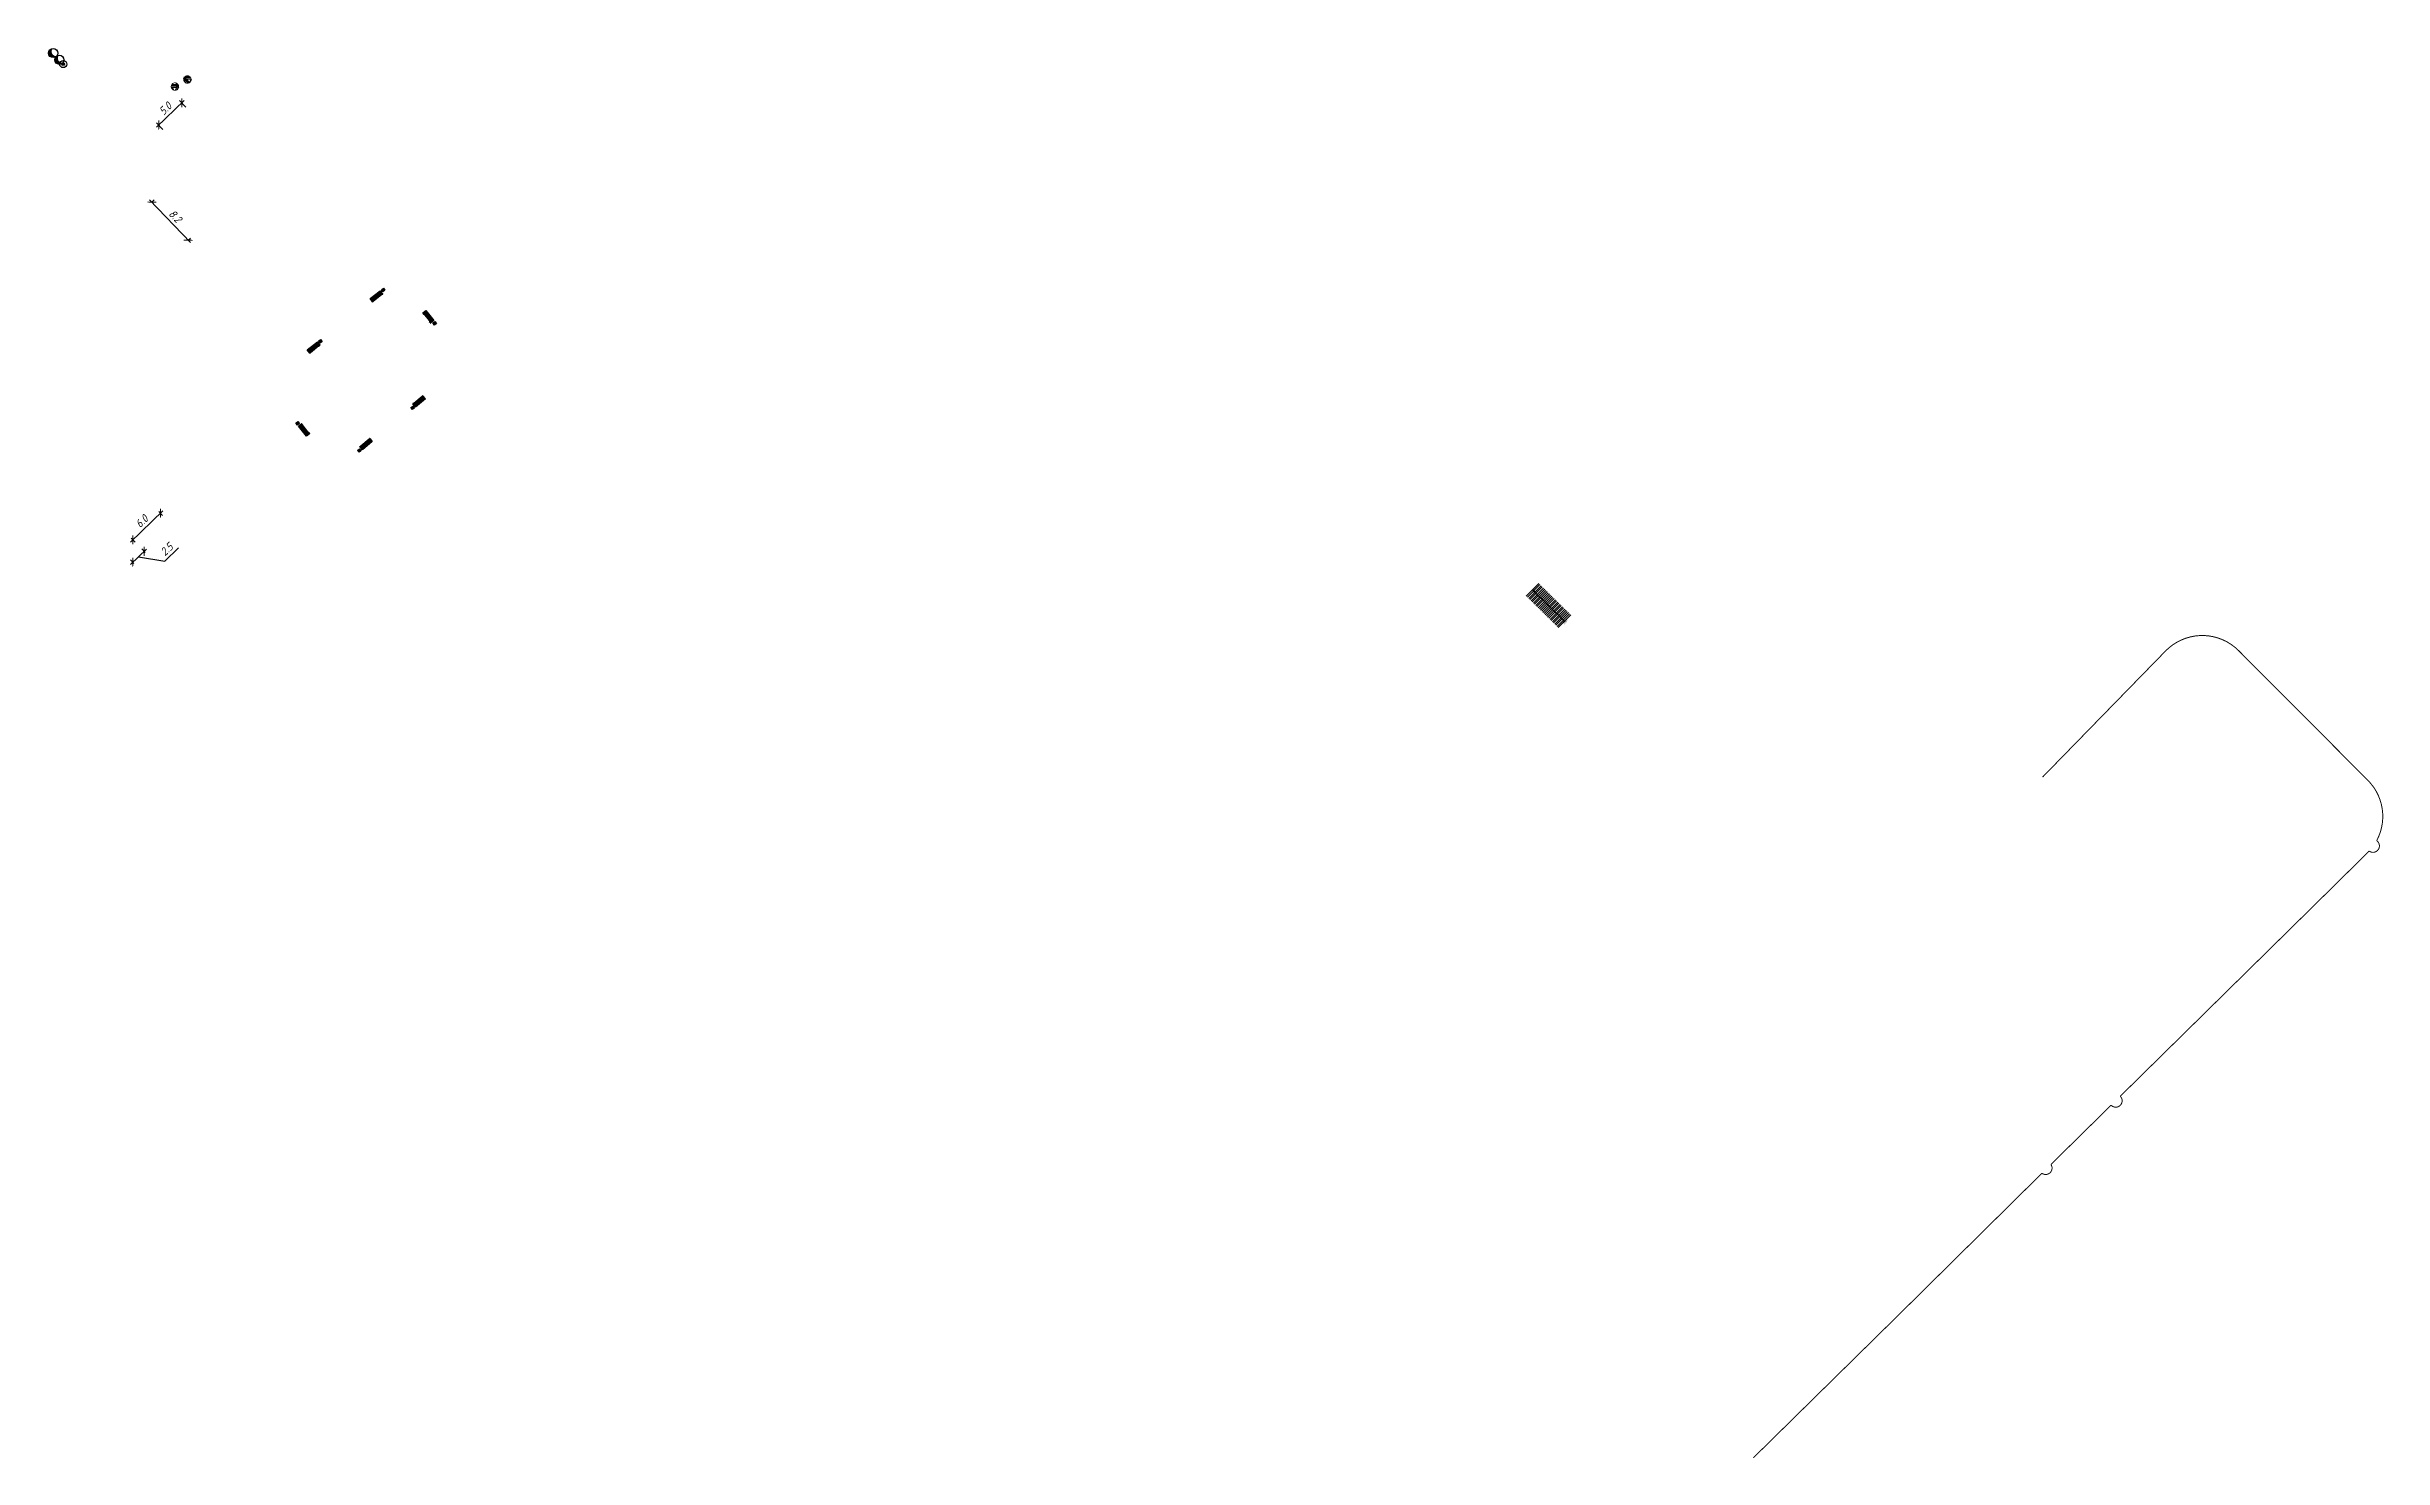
# Model space of a CAD drawing. Extents: x -2918 to -212, y 225 to 5715.
# Drawn here: x -1957 to -1592, y 731.8 to 952.4 of the extents above; entities that cross this region are included whole.
import ezdxf
from ezdxf.enums import TextEntityAlignment as Align

# ---------------------------------------------------------------- set-up
doc = ezdxf.new("R2010")
doc.units = 0
doc.layers.get('0').update_dxf_attribs({"linetype": 'CONTINUOUS'})
doc.layers.get('DEFPOINTS').update_dxf_attribs({"linetype": 'CONTINUOUS'})
for name, color, linetype in [('$148$БР_1000_300_150', 27, 'CONTINUOUS'), ('_ВИДОВОЙ_ЭКРАН', 254, 'CONTINUOUS'), ('_МАФ_ВЕНТ__КОЖУХ', 12, 'CONTINUOUS'), ('ДВ_ГП_П_МАФ', 20, 'CONTINUOUS'), ('ДВ_ГП_П_НО_СВЕТИЛЬНИК', 1, 'CONTINUOUS'), ('ДВ_ГП_П_НО_СВЕТИЛЬНИК_КОНТ', 80, 'CONTINUOUS'), ('ДВ_ГП_П_НО_ФУТЛЯР', 180, 'CONTINUOUS'), ('ЛЕСТНИЦЫ', 4, 'CONTINUOUS')]:
    doc.layers.add(name, color=color, linetype=linetype)
doc.styles.add('ISOCPEUR', font='isocpeur.ttf', dxfattribs={"width": 0.65})
doc.styles.add('НО', font='isocpeur.ttf')
doc.styles.add('СПДС', font='isocpeur.ttf', dxfattribs={"width": 0.9, "oblique": 15})
doc.dimstyles.new('ДЕЛОВОЙ_ВЕКТОР', dxfattribs={"dimtxt": 1.25, "dimasz": 1, "dimexe": 0.5, "dimexo": 0, "dimgap": 0.5, "dimtad": 1, "dimdec": 1, "dimzin": 1, "dimtxsty": 'СПДС', "dimblk": 'ARCHTICK', "dimcen": 0, "dimdle": 0.5, "dimclrd": 150, "dimclre": 150, "dimclrt": 150, "dimazin": 3, "dimtfac": 1, "dimtdec": 1, "dimtmove": 0, "dimatfit": 3, "dimtolj": 1, "dimtzin": 9})

# ---------------------------------------------------------------- blocks, each defined once
blk = doc.blocks.new('_ARCHTICK')
at = {"color": 0, "linetype": 'BYBLOCK', "const_width": 0.15}
blk.add_lwpolyline([(-0.5, -0.5), (0.5, 0.5)], dxfattribs=at)
blk = doc.blocks.new('*D123')
at = {"color": 150}
for p, q in [((-1943.86, 875.01), (-1938.84, 879.89)), ((-1939.44, 879.79), (-1938.85, 879.18)), ((-1943.75, 875.61), (-1943.16, 875))]:
    blk.add_line(p, q, dxfattribs=at)
at = {"layer": 'DEFPOINTS', "color": 0}
for p in [(-1939.44, 879.79), (-1939.2, 879.54), (-1943.75, 875.61)]:
    blk.add_point(p, dxfattribs=at)
at = {"color": 150}
for p, rotation in [((-1939.2, 879.54), 44.12533972791272), ((-1943.5, 875.36), 224.1253397279127)]:
    blk.add_blockref('_ARCHTICK', p, dxfattribs=dict(at, rotation=rotation))
at = {"color": 150, "insert": (-1942.13, 878.26), "char_height": 1.25, "attachment_point": 5, "rotation": 44.1253, "style": 'СПДС'}
blk.add_mtext('\\A1;6.0', dxfattribs=at)
blk = doc.blocks.new('*D125')
at = {"color": 150}
for p, q in [((-1935.5, 944.02), (-1939.82, 939.85)), ((-1935.21, 943), (-1936.21, 944.04)), ((-1938.8, 939.52), (-1939.81, 940.56))]:
    blk.add_line(p, q, dxfattribs=at)
at = {"layer": 'DEFPOINTS', "color": 0}
for p in [(-1935.21, 943), (-1939.46, 940.2), (-1938.8, 939.52)]:
    blk.add_point(p, dxfattribs=at)
at = {"color": 150}
for p, rotation in [((-1935.86, 943.68), 44.03915551282616), ((-1939.46, 940.2), 224.0391555128261)]:
    blk.add_blockref('_ARCHTICK', p, dxfattribs=dict(at, rotation=rotation))
at = {"color": 150, "insert": (-1938.44, 942.75), "char_height": 1.25, "attachment_point": 5, "rotation": 44.0392, "style": 'СПДС'}
blk.add_mtext('\\A1;5.0', dxfattribs=at)
blk = doc.blocks.new('*U16')
at = {"layer": 'ДВ_ГП_П_НО_СВЕТИЛЬНИК'}
h = blk.add_hatch(color=256, dxfattribs=at)
h.dxf.hatch_style = 1
h.paths.add_polyline_path([(0, -0.4, 1), (0, 0.4, 1)])
at = {"layer": 'ДВ_ГП_П_НО_СВЕТИЛЬНИК_КОНТ', "linetype": 'CONTINUOUS'}
for points in [[(-4.66, -1.39, 0.445586), (-3.25, 0.18, -0.671828), (-5.79, 0.9, 0.622756)], [(-1.82, -1.39, 0.445586), (-0.4, 0.18, -0.671828), (-2.94, 0.9, 0.622756)]]:
    blk.add_hatch(color=256, dxfattribs=at).paths.add_polyline_path(points)
at = {"layer": 'ДВ_ГП_П_НО_СВЕТИЛЬНИК', "linetype": 'CONTINUOUS'}
for radius in [1.1, 0.395]:
    blk.add_circle((0, 0), radius, dxfattribs=at)
at = {"layer": 'ДВ_ГП_П_НО_СВЕТИЛЬНИК_КОНТ'}
for centre in [(-4.66, 0.03), (-1.82, 0.03)]:
    blk.add_circle(centre, 1.42, dxfattribs=at)
at = {"style": 'НО', "flags": 5}
blk.add_attdef('ТИП', (3.38, -4.37), '', height=2.5, dxfattribs=at)
at = {"layer": 'ДВ_ГП_П_НО_ФУТЛЯР', "style": 'НО', "flags": 4}
blk.add_attdef('ФИДЕР', text='', height=2.5, rotation=360, dxfattribs=at).set_placement((1.51, 2.07), align=Align.RIGHT)
blk.add_attdef('НОМЕР', (1.51, 2.07), '', height=2.5, rotation=360, dxfattribs=at)
blk = doc.blocks.new('*D134')
at = {"color": 150}
for p, q in [((-1940.89, 928.51), (-1934.52, 921.83)), ((-1940.55, 928.15), (-1940.19, 928.49)), ((-1934.86, 922.19), (-1934.5, 922.53))]:
    blk.add_line(p, q, dxfattribs=at)
at = {"layer": 'DEFPOINTS', "color": 0}
for p in [(-1940.55, 928.15), (-1934.86, 922.19), (-1934.86, 922.19)]:
    blk.add_point(p, dxfattribs=at)
at = {"color": 150}
for p, rotation in [((-1940.55, 928.15), 133.6392372102046), ((-1934.86, 922.19), 313.6392372102046)]:
    blk.add_blockref('_ARCHTICK', p, dxfattribs=dict(at, rotation=rotation))
at = {"color": 150, "insert": (-1936.89, 925.95), "char_height": 1.25, "attachment_point": 5, "rotation": 313.6392, "style": 'СПДС'}
blk.add_mtext('\\A1;8.2', dxfattribs=at)
blk = doc.blocks.new('*D135')
at = {"color": 150}
for p, q in [((-1943.88, 871.51), (-1941.38, 873.92)), ((-1942.63, 872.72), (-1938.53, 872.01)), ((-1941.57, 873.39), (-1942.09, 873.94)), ((-1938.53, 872.01), (-1936.35, 874.11)), ((-1943.35, 871.68), (-1943.87, 872.22))]:
    blk.add_line(p, q, dxfattribs=at)
at = {"layer": 'DEFPOINTS', "color": 0}
for p in [(-1941.74, 873.57), (-1941.57, 873.39), (-1943.35, 871.68)]:
    blk.add_point(p, dxfattribs=at)
at = {"color": 150}
for p, rotation in [((-1943.52, 871.86), 223.867598177152), ((-1941.74, 873.57), 43.86759817715198)]:
    blk.add_blockref('_ARCHTICK', p, dxfattribs=dict(at, rotation=rotation))
at = {"color": 150, "insert": (-1938.22, 873.87), "char_height": 1.25, "attachment_point": 5, "rotation": 43.8676, "style": 'СПДС'}
blk.add_mtext('\\A1;2.5', dxfattribs=at)
blk = doc.blocks.new('АР_КРУЖОК_1_1')
at = {"color": 0, "linetype": 'BYBLOCK'}
blk.add_circle((0, 0), 75, dxfattribs=at)
blk = doc.blocks.new('*U271')
at = {"color": 0, "linetype": 'BYBLOCK'}
for q in [(-500, 85), (-500, -85)]:
    blk.add_line((0, 0), q, dxfattribs=at)
blk = doc.blocks.new('*U174')
at = {"color": 4, "linetype": 'BYBLOCK'}
for p, q in [((-4224, 5607), (-6437, 3939)), ((-4068, 5399), (-6281, 3732)), ((-3911, 5191), (-6124, 3524)), ((-3755, 4984), (-5968, 3316)), ((-3598, 4776), (-5811, 3109)), ((-3442, 4568), (-5655, 2901)), ((-3286, 4361), (-5499, 2694)), ((-3129, 4153), (-5342, 2486)), ((-2973, 3946), (-5186, 2278)), ((-2816, 3738), (-5029, 2071)), ((-2660, 3530), (-4873, 1863)), ((-2503, 3323), (-4716, 1655)), ((-2347, 3115), (-4560, 1448)), ((-2190, 2907), (-4403, 1240)), ((-2034, 2700), (-4247, 1032)), ((-1877, 2492), (-4090, 825)), ((-1721, 2284), (-3934, 617)), ((-1565, 2077), (-3778, 409)), ((-1408, 1869), (-3621, 202)), ((-1252, 1661), (-3465, -6)), ((-1095, 1454), (-3308, -214)), ((-939, 1246), (-3152, -421)), ((-782, 1038), (-2995, -629)), ((-626, 831), (-2839, -837)), ((-469, 623), (-2682, -1044)), ((-313, 415), (-2526, -1252)), ((-156, 208), (-2369, -1460)), ((0, 0), (-2213, -1667))]:
    blk.add_line(p, q, dxfattribs=at)
blk.add_lwpolyline([(-5331, 4773), (-1106, -834)], dxfattribs=at)
at = {"color": 4, "linetype": 'BYBLOCK', "rotation": 126.9953465196973}
for name, p in [('*U271', (-5331, 4773)), ('АР_КРУЖОК_1_1', (-1106, -834))]:
    blk.add_blockref(name, p, dxfattribs=at)
at = {"layer": '_ВИДОВОЙ_ЭКРАН', "color": 4, "ltscale": 20, "style": 'ISOCPEUR', "width": 0.65}
blk.add_attdef('УКЛОН', text='', height=250, rotation=216.99535, dxfattribs=at).set_placement((-1106, -834), align=Align.BOTTOM_CENTER)
blk = doc.blocks.new('*U46')
at = {"layer": 'ДВ_ГП_П_МАФ'}
for p, q in [((0.31, -0.2), (0.31, 0.03)), ((0.34, -0.2), (0.34, 0.03)), ((2.44, -0.2), (2.44, 0.03)), ((2.47, -0.2), (2.47, 0.03)), ((0.05, -0.89), (0.11, -0.89)), ((0.2, -0.36), (2.58, -0.36)), ((0.2, -0.52), (2.58, -0.52)), ((0.2, -0.67), (2.58, -0.67)), ((0.31, -0.99), (0.31, -0.83)), ((0.34, -0.99), (0.34, -0.83)), ((2.44, -0.99), (2.44, -0.83)), ((2.47, -0.99), (2.47, -0.83)), ((2.73, -0.89), (2.67, -0.89))]:
    blk.add_line(p, q, dxfattribs=at)
for points in [[(0, -0.89), (0, 0), (2.78, 0), (2.78, -0.89)], [(0.05, -0.89), (0.05, -0.05), (2.73, -0.05), (2.73, -0.89)], [(0.06, -0.89), (0.06, -0.06), (2.72, -0.06), (2.72, -0.89)], [(0.09, -0.89), (0.09, -0.09), (2.69, -0.09), (2.69, -0.89)], [(0.11, -0.89), (0.11, -0.11), (2.67, -0.11), (2.67, -0.89)]]:
    blk.add_lwpolyline(points, dxfattribs=at)
for points in [[(0.2, -0.83), (2.58, -0.83), (2.58, -0.2), (0.2, -0.2)], [(0.23, -0.81), (2.56, -0.81), (2.56, -0.23), (0.23, -0.23)]]:
    blk.add_lwpolyline(points, close=True, dxfattribs=at)
for centre in [(0.04, -0.89), (2.74, -0.89)]:
    blk.add_arc(centre, 0.0449, 187.7438, 352.9746, dxfattribs=at)
blk = doc.blocks.new('УРНА__')
at = {"layer": 'ДВ_ГП_П_МАФ'}
for points in [[(-0.2, -0.2), (-0.2, 0.2), (0.2, 0.2), (0.2, -0.2)], [(-0.07, 0.17), (-0.17, 0.07), (-0.17, -0.07), (-0.07, -0.17), (0.07, -0.17), (0.17, -0.07), (0.17, 0.07), (0.07, 0.17)], [(-0.06, 0.15), (-0.15, 0.06), (-0.15, -0.06), (-0.06, -0.15), (0.06, -0.15), (0.15, -0.06), (0.15, 0.06), (0.06, 0.15)]]:
    blk.add_lwpolyline(points, close=True, dxfattribs=at)
blk.add_circle((0, 0), 0.104, dxfattribs=at)
blk = doc.blocks.new('ОГРАЖДЕНИЯ_ВЕНТИЛЯЦИОННЫХ_')
at = {"layer": '_МАФ_ВЕНТ__КОЖУХ'}
h = blk.add_hatch(dxfattribs=at)
h.set_pattern_fill('ESCHER', color=256, scale=0.05)
edge = h.paths.add_edge_path()
edge.add_arc((0, 0), 0.6, 0, 360)
at = {"layer": '_МАФ_ВЕНТ__КОЖУХ', "const_width": 0.1}
blk.add_lwpolyline([(0, -0.6, -1), (0, 0.6, -1)], format="xyb", close=True, dxfattribs=at)

msp = doc.modelspace()

# ---------------------------------------------------------------- linework, layer by layer
at = {"layer": '$148$БР_1000_300_150'}
msp.add_lwpolyline([(-1690.39, 731.9, 0.15, 0.15, 0), (-1668.09, 753.85, 0.15, 0.15, 0), (-1647.24, 774.47, 0.15, 0.15, 0), (-1645.31, 776.37, 0.15, 0.15, 0.841293), (-1643.91, 777.75, 0.15, 0.15, 0), (-1634.51, 787.01, 0.15, 0.15, 1.01222), (-1633.08, 788.41, 0.15, 0.15, 0), (-1604.03, 817.02, 0.15, 0.15, 0), (-1594.2, 826.72, 0.15, 0.15, 1.011361), (-1593.03, 828.35, 0.15, 0.15, 0.330929), (-1594.41, 837.79, 0.15, 0.15, 0), (-1614.6, 858.06, 0.15, 0.15, 0.418446), (-1626, 858, 0.15, 0.15, 0), (-1645.22, 838.28, 0, 0, 0)], format="xyseb", dxfattribs=at)

# ---------------------------------------------------------------- block references
at = {"layer": 'ДВ_ГП_П_МАФ', "zscale": 7.46735527297754}
for p in [(-1936.93, 946.2), (-1934.99, 947.31)]:
    msp.add_blockref('ОГРАЖДЕНИЯ_ВЕНТИЛЯЦИОННЫХ_', p, dxfattribs=at)
at = {"layer": 'ДВ_ГП_П_МАФ'}
for p, xscale, yscale, zscale, rotation in [((-1906.45, 913.07), 0.7192553719219982, 0.7192553719219982, 0.7192553719219982, 38.16075514578586), ((-1897.72, 911.22), 0.7192553719219981, 0.7192553719219981, 0.7192553719219981, 308.3815357610771), ((-1916.26, 905.05), 0.7192553719219982, 0.7192553719219982, 0.7192553719219982, 38.16075514578586), ((-1897.81, 897.38), 0.7192553719219982, 0.7192553719219982, 0.7192553719219982, 219.3786560864903), ((-1916.39, 891.55), 0.7192553719219984, 0.7192553719219984, 0.7192553719219984, 128.6874358934023), ((-1906.1, 890.71), 0.7192553719219982, 0.7192553719219982, 0.7192553719219982, 219.3786560864903)]:
    msp.add_blockref('*U46', p, dxfattribs=dict(at, xscale=xscale, yscale=yscale, zscale=zscale, rotation=rotation))
for p, rotation in [((-1904.41, 914.41), 38.92299945685636), ((-1896.37, 909.19), 309.1437800721476), ((-1914.22, 906.39), 38.92299945685636), ((-1899.82, 896), 220.1409003975608), ((-1917.75, 893.57), 129.4496802044728), ((-1908.11, 889.33), 220.1409003975608)]:
    msp.add_blockref('УРНА__', p, dxfattribs=dict(at, rotation=rotation))
at = {"layer": 'ДВ_ГП_П_НО_СВЕТИЛЬНИК_КОНТ', "xscale": 0.5, "yscale": 0.5, "rotation": 312.7449091546959}
msp.add_blockref('*U16', (-1954.38, 949.71), dxfattribs=at)
at = {"layer": 'ЛЕСТНИЦЫ', "color": 4, "xscale": 0.001, "yscale": 0.001, "zscale": 0.001, "rotation": 8.399650929127903}
msp.add_blockref('*U174', (-1718.91, 863.62), dxfattribs=at).add_auto_attribs({'УКЛОН': '260х170'})

# ---------------------------------------------------------------- dimensions: what is measured, and where the dimension line sits
for p1, p2, distance, picture, middle in [((-1935.21, 943), (-1938.8, 939.52), -0.95, '*D125', (-1938.44, 942.75)), ((-1940.55, 928.15), (-1934.86, 922.19), 0, '*D134', (-1936.89, 925.95)), ((-1943.75, 875.61), (-1939.44, 879.79), -0.36, '*D123', (-1942.13, 878.26))]:
    dim = msp.add_aligned_dim(p1=p1, p2=p2, distance=distance, dimstyle='ДЕЛОВОЙ_ВЕКТОР')
    dim.commit()
    dim.dimension.update_dxf_attribs({"geometry": picture, "text_midpoint": middle})
dim = msp.add_linear_dim(base=(-1941.74, 873.57), p1=(-1943.35, 871.68), p2=(-1941.57, 873.39), angle=43.8676, dimstyle='ДЕЛОВОЙ_ВЕКТОР')
dim.commit()
dim.dimension.update_dxf_attribs({"geometry": '*D135', "text_midpoint": (-1938.17, 872.36), "dimtype": 161})

doc.saveas('drawing.dxf')
